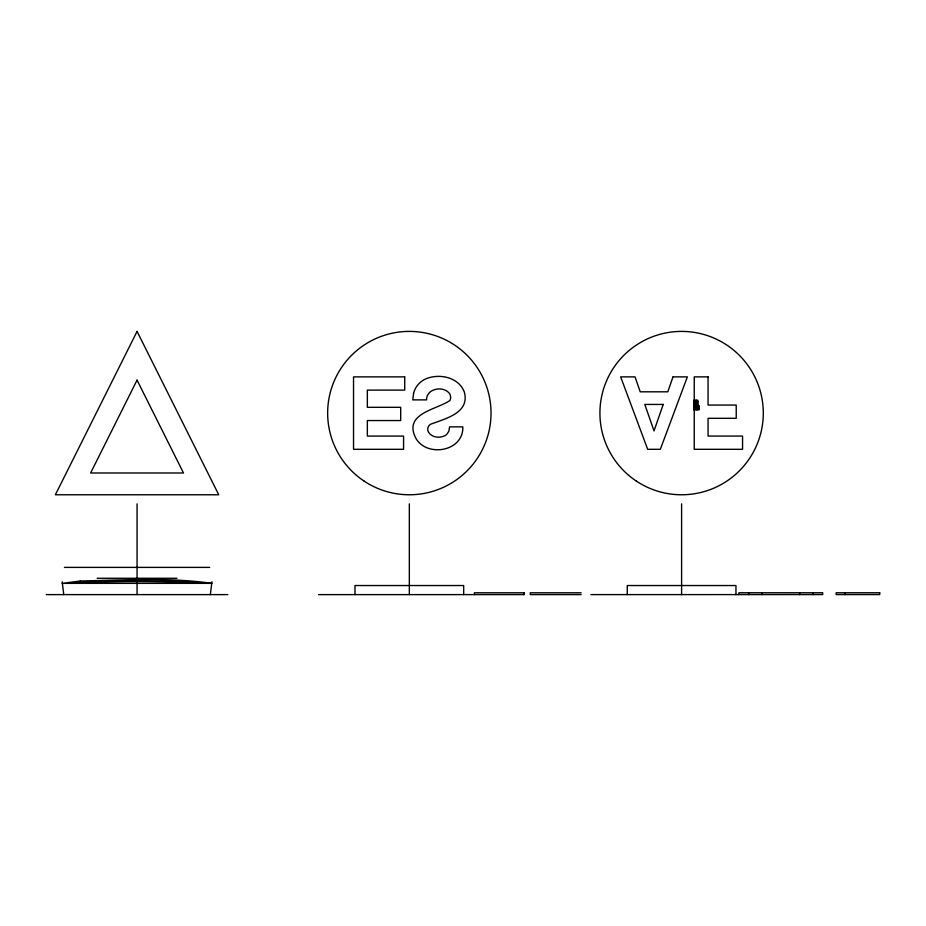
<?xml version="1.0" encoding="UTF-8"?>
<svg xmlns="http://www.w3.org/2000/svg" width="926" height="926" viewBox="0 0 926 926"><rect width="100%" height="100%" fill="white"/><g stroke="black" fill="none" stroke-linecap="round" stroke-linejoin="round"><path stroke-width="1.39" d="M210.352 594.608L211.938 581.736M693.771 401.606L697.857 401.606M693.771 402.96L697.857 402.96M693.771 404.326L697.857 404.326M693.771 405.692L699.223 405.692L699.223 409.767L693.771 409.767L693.771 400.24L697.857 400.24L697.857 409.767M693.771 407.046L699.223 407.046M693.771 408.412L699.223 408.412M64.45 567.383L209.67 567.383M97.126 578.264L176.993 578.264M581.134 592.79L530.262 592.79L530.262 594.608L581.134 594.608M46.3 594.608L227.819 594.608M318.579 594.608L524.232 594.608L524.232 592.79L474.425 592.79L474.425 594.608M590.846 594.608L822.682 594.585L822.682 592.767L738.96 592.767L738.96 594.585M63.767 594.608L62.181 581.736M844.836 592.767L844.836 594.585M813.294 592.767L813.294 594.585M799.636 592.767L799.636 594.585M762.191 592.767L762.191 594.585M748.648 592.767L748.648 594.585M735.95 594.608L735.95 585.533L627.261 585.533L627.261 594.608M696.502 400.24L696.502 409.767M695.137 400.24L695.137 409.767M681.605 503.848L681.605 594.608M523.873 592.79L523.873 594.608M463.683 594.608L463.683 585.533L354.982 585.533L354.982 594.608M409.327 503.848L409.327 594.608M137.06 503.848L137.06 594.608M413.575 393.33L412.776 399.87L426.573 399.893C426.342 388.029 444.353 385.251 450.013 394.268L450.754 397.555L450.013 400.472C435.822 410.091 402.058 413.552 416.457 439.352C428.611 457.652 463.752 450.835 462.815 426.863L449.596 426.863L448.867 431.203L446.726 434.456C441.424 438.669 432.245 438.125 428.46 432.153A5.903 5.903 0 0 1 430.486 424.282C445.047 418.679 470.258 413.112 464.273 391.86C458.405 376.755 438.368 372.958 424.791 379.347A21.379 21.379 0 0 0 413.575 393.33M663.213 404.442L654.011 430.903L644.809 404.442L663.213 404.442M672.994 376.87L667.808 391.814L640.213 391.814L635.028 376.87L620.652 376.87L647.679 449.307L660.331 449.307L687.37 376.87L672.994 376.87M137.06 331.404L55.375 494.773L218.744 494.773L137.06 331.404M137.06 380.111L90.621 472.989L183.498 472.989L137.06 380.111M80.331 580.996L62.181 583.357L211.938 583.357C168.405 577.153 124.119 580.07 80.331 580.996M97.126 580.996L71.256 583.357A1213.361 1213.361 0 0 1 202.852 583.357L176.993 580.996L97.126 580.996M404.72 376.87L353.535 376.87L353.535 449.307L403.574 449.307L403.574 436.077L367.344 436.077L367.344 420.554L400.692 420.554L400.692 407.313L367.344 407.313L367.344 390.112L404.72 390.112L404.72 376.87M708.054 376.87L694.245 376.87L694.245 449.307L742.559 449.307L742.559 436.065L708.054 436.065L708.054 418.309L736.228 418.309L736.228 405.067L708.054 405.067L708.054 376.87M879.7 592.767L836.155 592.767L836.155 594.585L879.7 594.585L879.7 592.767M364.126 481.115A81.685 81.685 0 0 0 490.861 418.216A81.685 81.685 0 0 0 373.016 339.911A81.685 81.685 0 0 0 364.126 481.115M636.405 481.126A81.685 81.685 0 0 0 763.128 418.216A81.685 81.685 0 0 0 645.283 339.923A81.685 81.685 0 0 0 636.405 481.126"/></g></svg>
